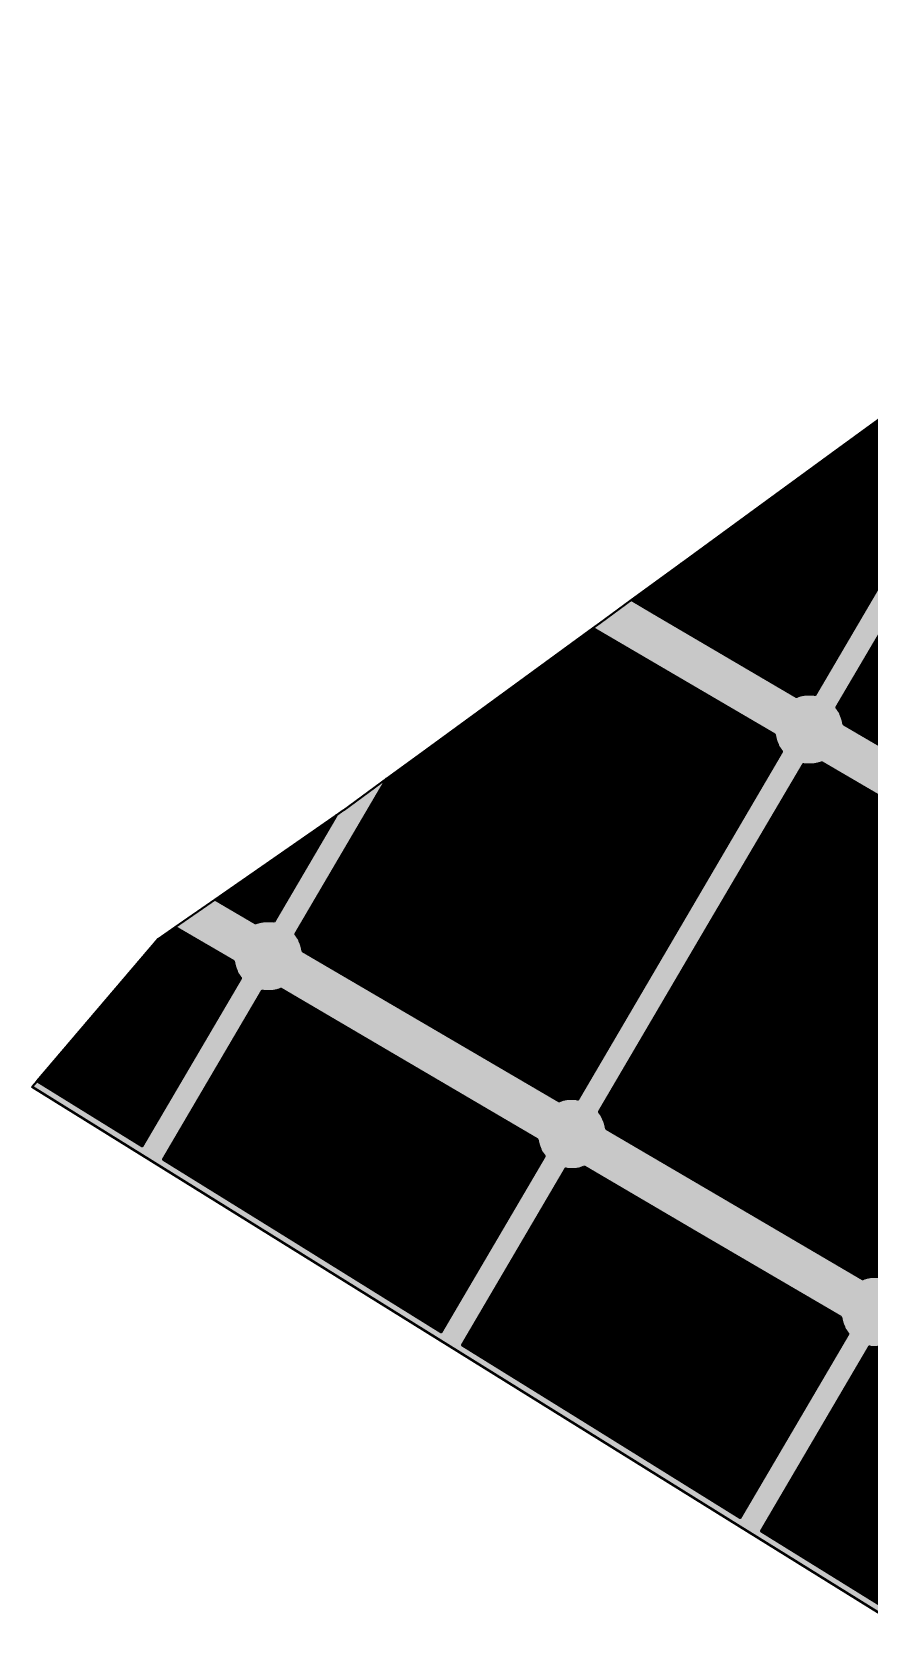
# Model space of a CAD drawing. Header units: metres. Extents: x 729569 to 733474, y 1423763 to 1426173.
# Drawn here: x 729569 to 729855, y 1424503 to 1425051 of the extents above; entities that cross this region are included whole.
import ezdxf

# ---------------------------------------------------------------- set-up
doc = ezdxf.new("R2010")
doc.units = ezdxf.units.M
for name, color, linetype in [('BOUNDARY', 7, 'Continuous'), ('GREEN_AREA', 7, 'Continuous'), ('PARCEL_BORDER', 7, 'Continuous'), ('PARCEL_M', 7, 'Continuous')]:
    doc.layers.add(name, color=color, linetype=linetype)

msp = doc.modelspace()

# ---------------------------------------------------------------- hatches: boundary and pattern name
at = {"layer": 'BOUNDARY', "true_color": 0xdcdcdc}
h = msp.add_hatch(dxfattribs=at)
h.set_pattern_fill('SOLID')
h.paths.add_polyline_path([(731147.16, 1424721.86), (731256.16, 1424608.75), (731244.45, 1424320.13), (731216.28, 1423762.84), (731085.59, 1423834.2), (731085.45, 1423834.27), (731029.37, 1423862.74), (731029.22, 1423862.81), (730813.25, 1423963.61), (730747.11, 1423994.49), (730747.07, 1423994.51), (730733.5, 1424000.7), (730660.17, 1424039.15), (730617.42, 1424061.56), (730529.44, 1424109.24), (730310.18, 1424230.03), (730192.73, 1424303.57), (730172.54, 1424316.68), (730172.45, 1424316.74), (729875.07, 1424500.8), (729806.43, 1424543.45), (729687.49, 1424617.38), (729569.32, 1424690.82), (729612.42, 1424741.31), (729675.47, 1424785.2), (729675.56, 1424785.27), (729762.88, 1424849.07), (729816.98, 1424888.6), (729996.73, 1425019.9), (730119.82, 1425084.44), (730120.07, 1425084.58), (730266.65, 1425172.21), (730267.07, 1425172.49), (730267.45, 1425172.81), (730267.81, 1425173.17), (730268.12, 1425173.56), (730268.4, 1425173.98), (730268.63, 1425174.42), (730359.38, 1425372.62), (730359.55, 1425373.05), (730359.68, 1425373.49), (730359.77, 1425373.93), (730395.3, 1425601.1), (730395.35, 1425601.52), (730395.36, 1425601.94), (730395.34, 1425602.37), (730390.26, 1425652.75), (730458.22, 1425806.03), (730647.82, 1425710.72), (730656.83, 1425706.19), (730670.25, 1425699.44), (730680.5, 1425694.29), (730680.96, 1425694.09), (730681.44, 1425693.93), (730681.93, 1425693.82), (730682.43, 1425693.77), (730682.94, 1425693.76), (730683.44, 1425693.81), (730683.94, 1425693.9), (730684.42, 1425694.05), (730684.89, 1425694.24), (730685.33, 1425694.48), (730685.75, 1425694.77), (730686.14, 1425695.09), (730686.49, 1425695.45), (730686.81, 1425695.85), (730687.08, 1425696.27), (730728.18, 1425768.01), (730728.19, 1425768.02), (730769.13, 1425840.14), (730805.64, 1425904.46), (731213.98, 1425663.18), (731130.61, 1425526.56), (731130.37, 1425526.13), (731130.18, 1425525.67), (731130.04, 1425525.2), (731129.94, 1425524.72), (731129.89, 1425524.23), (731129.88, 1425523.74), (731129.93, 1425523.25), (731130.02, 1425522.76), (731130.16, 1425522.29), (731130.35, 1425521.83), (731130.58, 1425521.4), (731130.85, 1425520.99), (731131.17, 1425520.61), (731131.51, 1425520.26), (731131.9, 1425519.94), (731132.31, 1425519.67), (731180.61, 1425490.69), (731133.33, 1425350.71), (731133.22, 1425350.34), (731133.14, 1425349.98), (731105.49, 1425193.29), (731092.66, 1425120.94), (731092.59, 1425120.23), (731084.29, 1424870.04), (731084.29, 1424869.91), (731083.66, 1424789.99), (731083.68, 1424789.51), (731083.74, 1424789.03), (731083.86, 1424788.56), (731084.01, 1424788.11), (731084.21, 1424787.67), (731084.46, 1424787.25), (731084.74, 1424786.85), (731085.05, 1424786.49), (731147.16, 1424721.86), (731147.16, 1424721.86)])
at = {"layer": 'GREEN_AREA', "true_color": 0x96c896}
h = msp.add_hatch(dxfattribs=at)
h.set_pattern_fill('SOLID')
h.paths.add_polyline_path([(729901.31, 1424950.21), (729903.31, 1424949.04), (729903.33, 1424948.9), (729903.57, 1424947.74), (729903.92, 1424946.62), (729904.38, 1424945.54), (729904.95, 1424944.5), (729905.61, 1424943.53), (729905.84, 1424943.25), (729873.56, 1424888.19), (729841.86, 1424906.78), (729901.31, 1424950.21)])
h = msp.add_hatch(dxfattribs=at)
h.set_pattern_fill('SOLID')
h.paths.add_polyline_path([(729773.68, 1424856.96), (729790.71, 1424869.41), (729780.92, 1424852.71), (729773.68, 1424856.96)])
h = msp.add_hatch(dxfattribs=at)
h.set_pattern_fill('SOLID')
h.paths.add_polyline_path([(729773.33, 1424839.77), (729739.17, 1424781.51), (729701.03, 1424803.87), (729760.47, 1424847.31), (729773.33, 1424839.77)])
h = msp.add_hatch(dxfattribs=at)
h.set_pattern_fill('SOLID')
h.paths.add_polyline_path([(729651.81, 1424747.24), (729651.45, 1424747.31), (729650.28, 1424747.41), (729649.1, 1424747.4), (729647.93, 1424747.28), (729646.77, 1424747.03), (729645.65, 1424746.68), (729645.52, 1424746.63), (729631.7, 1424754.73), (729673.09, 1424783.55), (729651.81, 1424747.24)])
at = {"layer": 'PARCEL_M', "true_color": 0xc8dcff}
h = msp.add_hatch(dxfattribs=at)
h.set_pattern_fill('SOLID')
h.paths.add_polyline_path([(729873.56, 1424888.19), (729836.25, 1424824.57), (729835.9, 1424824.64), (729834.72, 1424824.74), (729833.55, 1424824.73), (729832.37, 1424824.6), (729831.22, 1424824.36), (729830.1, 1424824.01), (729829.97, 1424823.95), (729780.92, 1424852.71), (729790.71, 1424869.41), (729816.98, 1424888.6), (729841.86, 1424906.78), (729873.56, 1424888.19)])
h = msp.add_hatch(dxfattribs=at)
h.set_pattern_fill('SOLID')
h.paths.add_polyline_path([(729923.62, 1424858.84), (729884.44, 1424792.02), (729846.12, 1424814.48), (729846.1, 1424814.62), (729845.86, 1424815.78), (729845.51, 1424816.9), (729845.05, 1424817.98), (729844.48, 1424819.02), (729843.82, 1424819.99), (729843.59, 1424820.27), (729880.89, 1424883.89), (729923.62, 1424858.84)])
h = msp.add_hatch(dxfattribs=at)
h.set_pattern_fill('SOLID')
h.paths.add_polyline_path([(729739.17, 1424781.51), (729773.33, 1424839.77), (729822.38, 1424811.01), (729822.4, 1424810.87), (729822.64, 1424809.72), (729822.99, 1424808.6), (729823.45, 1424807.51), (729824.02, 1424806.48), (729824.68, 1424805.51), (729824.91, 1424805.23), (729792.63, 1424750.17), (729739.17, 1424781.51)])
h = msp.add_hatch(dxfattribs=at)
h.set_pattern_fill('SOLID')
h.paths.add_polyline_path([(729739.17, 1424781.51), (729699.99, 1424714.69), (729661.67, 1424737.16), (729661.66, 1424737.3), (729661.41, 1424738.45), (729661.06, 1424739.57), (729660.6, 1424740.66), (729660.04, 1424741.69), (729659.37, 1424742.66), (729659.14, 1424742.94), (729690.25, 1424796), (729701.03, 1424803.87), (729739.17, 1424781.51)])
h = msp.add_hatch(dxfattribs=at)
h.set_pattern_fill('SOLID')
h.paths.add_polyline_path([(729842.69, 1424720.81), (729799.96, 1424745.87), (729832.25, 1424800.93), (729832.6, 1424800.86), (729833.78, 1424800.76), (729834.95, 1424800.77), (729836.12, 1424800.9), (729837.28, 1424801.14), (729838.4, 1424801.49), (729838.53, 1424801.55), (729876.85, 1424779.08), (729842.69, 1424720.81)])
h = msp.add_hatch(dxfattribs=at)
h.set_pattern_fill('SOLID')
h.paths.add_polyline_path([(729739.17, 1424781.51), (729792.63, 1424750.17), (729755.32, 1424686.54), (729754.97, 1424686.61), (729753.79, 1424686.72), (729752.62, 1424686.71), (729751.45, 1424686.58), (729750.29, 1424686.34), (729749.17, 1424685.98), (729749.04, 1424685.93), (729699.99, 1424714.69), (729739.17, 1424781.51)])
h = msp.add_hatch(dxfattribs=at)
h.set_pattern_fill('SOLID')
h.paths.add_polyline_path([(729842.69, 1424720.81), (729876.85, 1424779.08), (729925.9, 1424750.32), (729925.91, 1424750.18), (729926.16, 1424749.02), (729926.51, 1424747.9), (729926.97, 1424746.82), (729927.53, 1424745.78), (729928.2, 1424744.81), (729928.43, 1424744.53), (729896.14, 1424689.47), (729842.69, 1424720.81)])
h = msp.add_hatch(dxfattribs=at)
h.set_pattern_fill('SOLID')
h.paths.add_polyline_path([(729618.14, 1424745.29), (729637.94, 1424733.69), (729637.95, 1424733.55), (729638.19, 1424732.4), (729638.54, 1424731.27), (729639, 1424730.19), (729639.57, 1424729.15), (729640.23, 1424728.18), (729640.47, 1424727.9), (729606.83, 1424670.53), (729571.01, 1424692.8), (729612.42, 1424741.31), (729618.14, 1424745.29)])
h = msp.add_hatch(dxfattribs=at)
h.set_pattern_fill('SOLID')
h.paths.add_polyline_path([(729842.69, 1424720.81), (729803.51, 1424653.99), (729765.19, 1424676.46), (729765.17, 1424676.6), (729764.93, 1424677.75), (729764.58, 1424678.88), (729764.12, 1424679.96), (729763.55, 1424680.99), (729762.89, 1424681.97), (729762.66, 1424682.25), (729799.96, 1424745.87), (729842.69, 1424720.81)])
h = msp.add_hatch(dxfattribs=at)
h.set_pattern_fill('SOLID')
h.paths.add_polyline_path([(729656.12, 1424639.87), (729614.05, 1424666.04), (729647.8, 1424723.6), (729648.16, 1424723.54), (729649.33, 1424723.43), (729650.51, 1424723.44), (729651.68, 1424723.57), (729652.83, 1424723.81), (729653.95, 1424724.16), (729654.08, 1424724.22), (729692.4, 1424701.75), (729656.12, 1424639.87)])
h = msp.add_hatch(dxfattribs=at)
h.set_pattern_fill('SOLID')
h.paths.add_polyline_path([(729842.69, 1424720.81), (729896.14, 1424689.47), (729858.84, 1424625.85), (729858.48, 1424625.92), (729857.31, 1424626.02), (729856.13, 1424626.01), (729854.96, 1424625.88), (729853.81, 1424625.64), (729852.69, 1424625.29), (729852.56, 1424625.23), (729803.51, 1424653.99), (729842.69, 1424720.81)])
h = msp.add_hatch(dxfattribs=at)
h.set_pattern_fill('SOLID')
h.paths.add_polyline_path([(729692.4, 1424701.75), (729741.45, 1424672.99), (729741.47, 1424672.85), (729741.71, 1424671.7), (729742.06, 1424670.57), (729742.52, 1424669.49), (729743.09, 1424668.46), (729743.75, 1424667.48), (729743.98, 1424667.21), (729708.76, 1424607.14), (729656.12, 1424639.87), (729692.4, 1424701.75)])
h = msp.add_hatch(dxfattribs=at)
h.set_pattern_fill('SOLID')
h.paths.add_polyline_path([(729758.06, 1424576.48), (729715.98, 1424602.65), (729751.32, 1424662.91), (729751.67, 1424662.84), (729752.85, 1424662.74), (729754.02, 1424662.75), (729755.2, 1424662.87), (729756.35, 1424663.11), (729757.47, 1424663.47), (729757.6, 1424663.52), (729795.92, 1424641.05), (729758.06, 1424576.48)])
h = msp.add_hatch(dxfattribs=at)
h.set_pattern_fill('SOLID')
h.paths.add_polyline_path([(729795.92, 1424641.05), (729844.97, 1424612.29), (729844.99, 1424612.15), (729845.23, 1424611), (729845.58, 1424609.88), (729846.04, 1424608.79), (729846.6, 1424607.76), (729847.27, 1424606.79), (729847.5, 1424606.51), (729810.7, 1424543.75), (729758.06, 1424576.48), (729795.92, 1424641.05)])
h = msp.add_hatch(dxfattribs=at)
h.set_pattern_fill('SOLID')
h.paths.add_polyline_path([(729898.36, 1424578.52), (729860, 1424513.09), (729817.92, 1424539.26), (729854.83, 1424602.21), (729855.19, 1424602.14), (729856.36, 1424602.04), (729857.54, 1424602.05), (729858.13, 1424602.11), (729898.36, 1424578.52)])

# ---------------------------------------------------------------- linework, layer by layer
at = {"layer": 'PARCEL_BORDER', "lineweight": 50, "true_color": 0x326432}
for points in [[(729901.31, 1424950.21), (729903.31, 1424949.04), (729903.33, 1424948.9), (729903.57, 1424947.74), (729903.92, 1424946.62), (729904.38, 1424945.54), (729904.95, 1424944.5), (729905.61, 1424943.53), (729905.84, 1424943.25), (729873.56, 1424888.19), (729841.86, 1424906.78), (729901.31, 1424950.21)], [(729773.68, 1424856.96), (729790.71, 1424869.41), (729780.92, 1424852.71), (729773.68, 1424856.96)], [(729773.33, 1424839.77), (729739.17, 1424781.51), (729701.03, 1424803.87), (729760.47, 1424847.31), (729773.33, 1424839.77)], [(729651.81, 1424747.24), (729651.45, 1424747.31), (729650.28, 1424747.41), (729649.1, 1424747.4), (729647.93, 1424747.28), (729646.77, 1424747.03), (729645.65, 1424746.68), (729645.52, 1424746.63), (729631.7, 1424754.73), (729673.09, 1424783.55), (729651.81, 1424747.24)]]:
    msp.add_lwpolyline(points, close=True, dxfattribs=at)
at = {"layer": 'PARCEL_BORDER', "lineweight": 40, "true_color": 0x323232}
msp.add_lwpolyline([(729875.07, 1424500.8), (729806.43, 1424543.45), (729687.49, 1424617.38), (729569.32, 1424690.82), (729571.01, 1424692.8), (729606.83, 1424670.53), (729640.47, 1424727.9), (729640.47, 1424727.9), (729640.23, 1424728.18), (729639.57, 1424729.15), (729639, 1424730.19), (729638.54, 1424731.27), (729638.19, 1424732.4), (729637.95, 1424733.55), (729637.94, 1424733.69), (729618.14, 1424745.29), (729631.7, 1424754.73), (729645.52, 1424746.63), (729645.65, 1424746.68), (729646.77, 1424747.03), (729647.93, 1424747.28), (729649.1, 1424747.4), (729650.28, 1424747.41), (729651.45, 1424747.31), (729651.81, 1424747.24), (729673.09, 1424783.55), (729675.47, 1424785.2), (729675.56, 1424785.27), (729690.25, 1424796), (729659.14, 1424742.94), (729659.37, 1424742.66), (729660.04, 1424741.69), (729660.6, 1424740.66), (729661.06, 1424739.57), (729661.41, 1424738.45), (729661.66, 1424737.3), (729661.67, 1424737.16), (729749.04, 1424685.93), (729749.17, 1424685.98), (729750.29, 1424686.34), (729751.45, 1424686.58), (729752.62, 1424686.71), (729753.79, 1424686.72), (729754.97, 1424686.61), (729755.32, 1424686.54), (729824.91, 1424805.23), (729824.68, 1424805.51), (729824.02, 1424806.48), (729823.45, 1424807.51), (729822.99, 1424808.6), (729822.64, 1424809.72), (729822.4, 1424810.87), (729822.38, 1424811.01), (729760.47, 1424847.31), (729762.88, 1424849.07), (729773.68, 1424856.96), (729829.97, 1424823.95), (729830.1, 1424824.01), (729831.22, 1424824.36), (729832.37, 1424824.6), (729833.55, 1424824.73), (729834.72, 1424824.74), (729835.9, 1424824.64), (729836.25, 1424824.57), (729905.84, 1424943.25)], dxfattribs=at)
at = {"layer": 'PARCEL_BORDER', "lineweight": 50, "true_color": 0x323232}
for points in [[(729873.56, 1424888.19), (729836.25, 1424824.57), (729835.9, 1424824.64), (729834.72, 1424824.74), (729833.55, 1424824.73), (729832.37, 1424824.6), (729831.22, 1424824.36), (729830.1, 1424824.01), (729829.97, 1424823.95), (729780.92, 1424852.71), (729790.71, 1424869.41), (729816.98, 1424888.6), (729841.86, 1424906.78), (729873.56, 1424888.19)], [(729923.62, 1424858.84), (729884.44, 1424792.02), (729846.12, 1424814.48), (729846.1, 1424814.62), (729845.86, 1424815.78), (729845.51, 1424816.9), (729845.05, 1424817.98), (729844.48, 1424819.02), (729843.82, 1424819.99), (729843.59, 1424820.27), (729880.89, 1424883.89), (729923.62, 1424858.84)], [(729739.17, 1424781.51), (729773.33, 1424839.77), (729822.38, 1424811.01), (729822.4, 1424810.87), (729822.64, 1424809.72), (729822.99, 1424808.6), (729823.45, 1424807.51), (729824.02, 1424806.48), (729824.68, 1424805.51), (729824.91, 1424805.23), (729792.63, 1424750.17), (729739.17, 1424781.51)], [(729739.17, 1424781.51), (729699.99, 1424714.69), (729661.67, 1424737.16), (729661.66, 1424737.3), (729661.41, 1424738.45), (729661.06, 1424739.57), (729660.6, 1424740.66), (729660.04, 1424741.69), (729659.37, 1424742.66), (729659.14, 1424742.94), (729690.25, 1424796), (729701.03, 1424803.87), (729739.17, 1424781.51)], [(729842.69, 1424720.81), (729799.96, 1424745.87), (729832.25, 1424800.93), (729832.6, 1424800.86), (729833.78, 1424800.76), (729834.95, 1424800.77), (729836.12, 1424800.9), (729837.28, 1424801.14), (729838.4, 1424801.49), (729838.53, 1424801.55), (729876.85, 1424779.08), (729842.69, 1424720.81)], [(729739.17, 1424781.51), (729792.63, 1424750.17), (729755.32, 1424686.54), (729754.97, 1424686.61), (729753.79, 1424686.72), (729752.62, 1424686.71), (729751.45, 1424686.58), (729750.29, 1424686.34), (729749.17, 1424685.98), (729749.04, 1424685.93), (729699.99, 1424714.69), (729739.17, 1424781.51)], [(729842.69, 1424720.81), (729876.85, 1424779.08), (729925.9, 1424750.32), (729925.91, 1424750.18), (729926.16, 1424749.02), (729926.51, 1424747.9), (729926.97, 1424746.82), (729927.53, 1424745.78), (729928.2, 1424744.81), (729928.43, 1424744.53), (729896.14, 1424689.47), (729842.69, 1424720.81)], [(729618.14, 1424745.29), (729637.94, 1424733.69), (729637.95, 1424733.55), (729638.19, 1424732.4), (729638.54, 1424731.27), (729639, 1424730.19), (729639.57, 1424729.15), (729640.23, 1424728.18), (729640.47, 1424727.9), (729606.83, 1424670.53), (729571.01, 1424692.8), (729612.42, 1424741.31), (729618.14, 1424745.29)], [(729842.69, 1424720.81), (729803.51, 1424653.99), (729765.19, 1424676.46), (729765.17, 1424676.6), (729764.93, 1424677.75), (729764.58, 1424678.88), (729764.12, 1424679.96), (729763.55, 1424680.99), (729762.89, 1424681.97), (729762.66, 1424682.25), (729799.96, 1424745.87), (729842.69, 1424720.81)], [(729656.12, 1424639.87), (729614.05, 1424666.04), (729647.8, 1424723.6), (729648.16, 1424723.54), (729649.33, 1424723.43), (729650.51, 1424723.44), (729651.68, 1424723.57), (729652.83, 1424723.81), (729653.95, 1424724.16), (729654.08, 1424724.22), (729692.4, 1424701.75), (729656.12, 1424639.87)], [(729842.69, 1424720.81), (729896.14, 1424689.47), (729858.84, 1424625.85), (729858.48, 1424625.92), (729857.31, 1424626.02), (729856.13, 1424626.01), (729854.96, 1424625.88), (729853.81, 1424625.64), (729852.69, 1424625.29), (729852.56, 1424625.23), (729803.51, 1424653.99), (729842.69, 1424720.81)], [(729692.4, 1424701.75), (729741.45, 1424672.99), (729741.47, 1424672.85), (729741.71, 1424671.7), (729742.06, 1424670.57), (729742.52, 1424669.49), (729743.09, 1424668.46), (729743.75, 1424667.48), (729743.98, 1424667.21), (729708.76, 1424607.14), (729656.12, 1424639.87), (729692.4, 1424701.75)], [(729758.06, 1424576.48), (729715.98, 1424602.65), (729751.32, 1424662.91), (729751.67, 1424662.84), (729752.85, 1424662.74), (729754.02, 1424662.75), (729755.2, 1424662.87), (729756.35, 1424663.11), (729757.47, 1424663.47), (729757.6, 1424663.52), (729795.92, 1424641.05), (729758.06, 1424576.48)], [(729795.92, 1424641.05), (729844.97, 1424612.29), (729844.99, 1424612.15), (729845.23, 1424611), (729845.58, 1424609.88), (729846.04, 1424608.79), (729846.6, 1424607.76), (729847.27, 1424606.79), (729847.5, 1424606.51), (729810.7, 1424543.75), (729758.06, 1424576.48), (729795.92, 1424641.05)], [(729898.36, 1424578.52), (729860, 1424513.09), (729817.92, 1424539.26), (729854.83, 1424602.21), (729855.19, 1424602.14), (729856.36, 1424602.04), (729857.54, 1424602.05), (729858.13, 1424602.11), (729898.36, 1424578.52)]]:
    msp.add_lwpolyline(points, close=True, dxfattribs=at)

doc.saveas('drawing.dxf')
